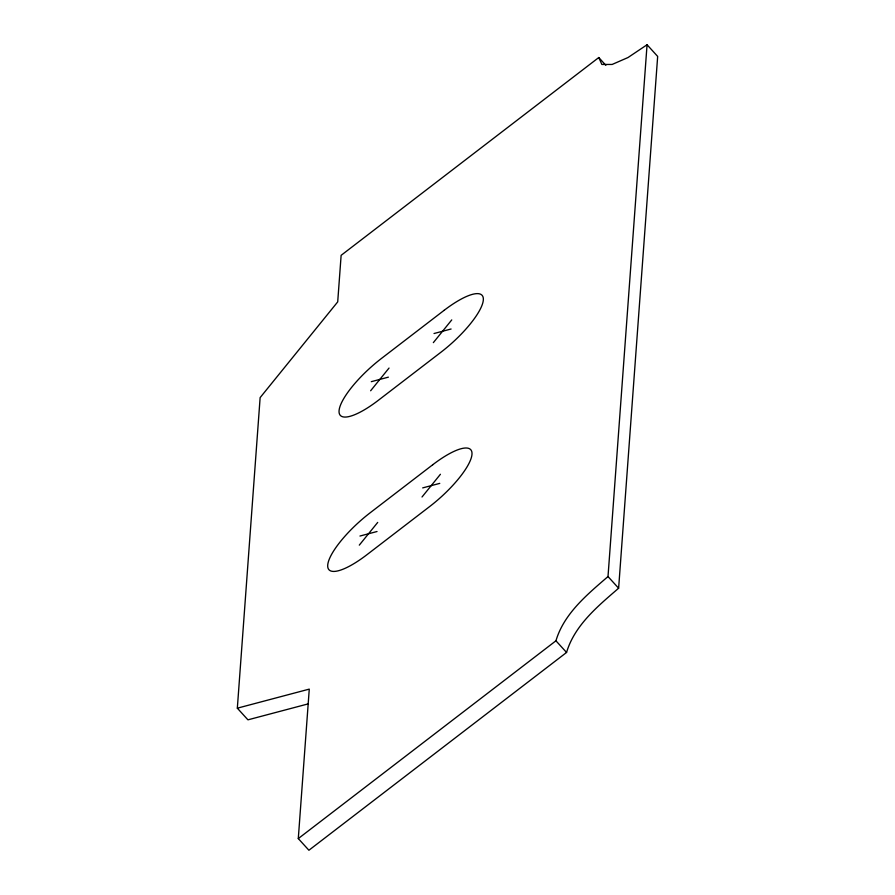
<?xml version="1.0" encoding="UTF-8"?>
<svg xmlns="http://www.w3.org/2000/svg" width="895" height="895" viewBox="0 0 895 895"><rect width="100%" height="100%" fill="white"/><g stroke="black" fill="none" stroke-linecap="round" stroke-linejoin="round"><path stroke-width="1.34" d="M307.891 703.962L247.937 719.837L237.332 708.18L260.132 397.615L337.706 301.883L341.129 255.332L598.777 57.537L605.848 65.313M598.777 57.537L601.865 64.451L612.135 64.451L627.999 57.537L647.063 44.75L657.668 56.419L618.624 588.216C597.894 606.128 574.624 625.225 566.557 652.455L308.909 850.25L298.292 838.581L309.267 689.116L237.332 708.18M298.292 838.581L555.94 640.798C564.007 613.556 587.277 594.459 608.007 576.548L647.063 44.75M370.631 390.768L389.034 368.058M433.348 342.628L451.751 319.907M359.298 545.133L377.701 522.423M422.015 496.993L440.418 474.272M434.019 333.522L451.091 329.002M371.302 381.673L388.374 377.153M422.686 487.898L439.758 483.378M359.958 536.038L377.03 531.518M608.007 576.548L618.624 588.216M555.94 640.798L566.557 652.455M444.088 310.364L381.371 358.515A53.42 15.047 -42.3 0 0 339.071 410.704A53.42 15.047 -42.3 0 0 378.305 400.322L441.022 352.171A53.42 15.047 -42.3 0 0 483.322 299.97A53.42 15.047 -42.3 0 0 444.088 310.364M432.755 464.729L370.038 512.88A53.42 15.047 -42.3 0 0 327.727 565.081A53.42 15.047 -42.3 0 0 366.961 554.687L429.678 506.536A53.42 15.047 -42.3 0 0 471.978 454.336A53.42 15.047 -42.3 0 0 432.755 464.729"/></g></svg>
